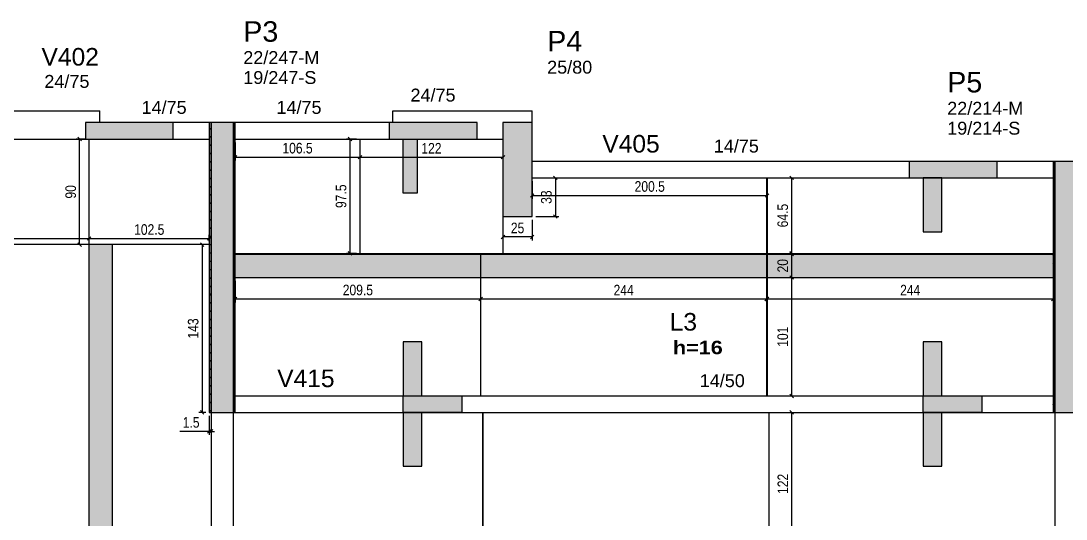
# Model space of a CAD drawing. Extents: x 3022 to 8661, y -614 to 3008.
# Drawn here: x 4312 to 5204, y 1849 to 2273 of the extents above; entities that cross this region are included whole.
import ezdxf

# ---------------------------------------------------------------- set-up
doc = ezdxf.new("R2010")
doc.units = 0
doc.header["$PDMODE"] = 34
for name, color, linetype in [('COTA', 241, 'Continuous'), ('MTH-DIM-PILAR', 3, 'Continuous'), ('MTH-DIM-VIGA', 3, 'Continuous'), ('MTH-FACE-VIGA', 7, 'Continuous'), ('MTH-LINHA-SEÇÃO', 16, 'Continuous'), ('MTH-PILAR-SEGUE', 5, 'Continuous'), ('MTH-SOMBRA21', 150, 'Continuous'), ('MTH-SOMBRA25', 253, 'Continuous'), ('MTH-TIT1-PILAR', 5, 'Continuous'), ('MTH-TIT1-VIGA', 5, 'Continuous'), ('MTH-TXT-NEGRITO', 5, 'Continuous'), ('Painéis', 200, 'Continuous')]:
    doc.layers.add(name, color=color, linetype=linetype)
doc.layers.add('Hachura', color=251, linetype='Continuous', lineweight=9)
doc.styles.add('COTA TECNICA-50', font='techl___.ttf', dxfattribs={"height": 9})
doc.styles.add('TQS_ARIAL', font='arial.ttf')
doc.styles.add('TQS_ARIAL_BLACK', font='ariblk.ttf')
doc.dimstyles.new('COTA PAINEL-50', dxfattribs={"dimtxt": 9, "dimasz": 3, "dimexe": 3, "dimexo": 3, "dimgap": 3, "dimtad": 1, "dimdec": 1, "dimzin": 12, "dimdsep": 46, "dimtxsty": 'COTA TECNICA-50', "dimblk1": 'OBLIQUE', "dimblk2": 'OBLIQUE', "dimsah": 1, "dimcen": 0.9, "dimclrd": 4, "dimclre": 4, "dimclrt": 240, "dimadec": 1, "dimazin": 3, "dimtfac": 1, "dimtdec": 1, "dimtmove": 0, "dimatfit": 3, "dimfxl": 1, "dimtolj": 1, "dimtzin": 12, "dimarcsym": 0})

# ---------------------------------------------------------------- blocks, each defined once
blk = doc.blocks.new('_Oblique')
at = {"color": 0, "linetype": 'ByBlock', "lineweight": -2}
blk.add_line((-0.5, -0.5), (0.5, 0.5), dxfattribs=at)
blk = doc.blocks.new('*D101')
at = {"layer": 'COTA', "color": 4, "lineweight": -2, "transparency": 16777216}
for p, q in [((4469.58, 2082.75), (4463.53, 2082.75)), ((4466.53, 2082.75), (4466.53, 1939.75)), ((4469.58, 1939.75), (4463.53, 1939.75))]:
    blk.add_line(p, q, dxfattribs=at)
at = {"layer": 'Defpoints', "color": 0, "transparency": 16777216}
for p in [(4472.58, 2082.75), (4466.53, 1939.75), (4472.58, 1939.75)]:
    blk.add_point(p, dxfattribs=at)
at = {"layer": 'COTA', "color": 4, "lineweight": -2, "transparency": 16777216, "xscale": 3, "yscale": 3, "zscale": 3}
for p, rotation in [((4466.53, 2082.75), 90), ((4466.53, 1939.75), 270)]:
    blk.add_blockref('_Oblique', p, dxfattribs=dict(at, rotation=rotation))
at = {"layer": 'COTA', "color": 240, "transparency": 16777216, "insert": (4458.83, 2011.25), "char_height": 9, "attachment_point": 5, "rotation": 90, "style": 'COTA TECNICA-50'}
blk.add_mtext('\\A1;143', dxfattribs=at)
blk = doc.blocks.new('*D102')
at = {"layer": 'COTA', "color": 4, "lineweight": -2, "transparency": 16777216}
for p, q in [((4472.58, 1936.75), (4472.58, 1920.52)), ((4474.08, 1936.75), (4474.08, 1920.52)), ((4472.58, 1923.52), (4447.52, 1923.52)), ((4474.08, 1923.52), (4472.58, 1923.52)), ((4474.08, 1923.52), (4477.08, 1923.52))]:
    blk.add_line(p, q, dxfattribs=at)
at = {"layer": 'Defpoints', "color": 0, "transparency": 16777216}
for p in [(4472.58, 1939.75), (4474.08, 1939.75), (4472.58, 1923.52)]:
    blk.add_point(p, dxfattribs=at)
at = {"layer": 'COTA', "color": 4, "lineweight": -2, "transparency": 16777216, "xscale": 3, "yscale": 3, "zscale": 3}
blk.add_blockref('_Oblique', (4472.58, 1923.52), dxfattribs=at)
at = {"layer": 'COTA', "color": 4, "lineweight": -2, "transparency": 16777216, "xscale": 3, "yscale": 3, "zscale": 3, "rotation": 180}
blk.add_blockref('_Oblique', (4474.08, 1923.52), dxfattribs=at)
at = {"layer": 'COTA', "color": 240, "transparency": 16777216, "insert": (4457.05, 1931.12), "char_height": 9, "attachment_point": 5, "style": 'COTA TECNICA-50'}
blk.add_mtext('\\A1;1.5', dxfattribs=at)
blk = doc.blocks.new('*D105')
at = {"layer": 'COTA', "color": 4, "lineweight": -2, "transparency": 16777216}
for p, q in [((4187.08, 2085.75), (4187.08, 2090.96)), ((4187.08, 2087.96), (4370.08, 2087.96)), ((4370.08, 2085.75), (4370.08, 2090.96))]:
    blk.add_line(p, q, dxfattribs=at)
at = {"layer": 'Defpoints', "color": 0, "transparency": 16777216}
for p in [(4370.08, 2087.96), (4187.08, 2082.75), (4370.08, 2082.75)]:
    blk.add_point(p, dxfattribs=at)
at = {"layer": 'COTA', "color": 4, "lineweight": -2, "transparency": 16777216, "xscale": 3, "yscale": 3, "zscale": 3, "rotation": 180}
blk.add_blockref('_Oblique', (4187.08, 2087.96), dxfattribs=at)
at = {"layer": 'COTA', "color": 4, "lineweight": -2, "transparency": 16777216, "xscale": 3, "yscale": 3, "zscale": 3}
blk.add_blockref('_Oblique', (4370.08, 2087.96), dxfattribs=at)
at = {"layer": 'COTA', "color": 240, "transparency": 16777216, "insert": (4278.58, 2095.68), "char_height": 9, "attachment_point": 5, "style": 'COTA TECNICA-50'}
blk.add_mtext('\\A1;183', dxfattribs=at)
blk = doc.blocks.new('*D106')
at = {"layer": 'COTA', "color": 4, "lineweight": -2, "transparency": 16777216}
for p, q in [((4370.08, 2085.75), (4370.08, 2090.96)), ((4370.08, 2087.96), (4472.58, 2087.96)), ((4472.58, 2085.75), (4472.58, 2090.96))]:
    blk.add_line(p, q, dxfattribs=at)
at = {"layer": 'Defpoints', "color": 0, "transparency": 16777216}
for p in [(4472.58, 2087.96), (4370.08, 2082.75), (4472.58, 2082.75)]:
    blk.add_point(p, dxfattribs=at)
at = {"layer": 'COTA', "color": 4, "lineweight": -2, "transparency": 16777216, "xscale": 3, "yscale": 3, "zscale": 3, "rotation": 180}
blk.add_blockref('_Oblique', (4370.08, 2087.96), dxfattribs=at)
at = {"layer": 'COTA', "color": 4, "lineweight": -2, "transparency": 16777216, "xscale": 3, "yscale": 3, "zscale": 3}
blk.add_blockref('_Oblique', (4472.58, 2087.96), dxfattribs=at)
at = {"layer": 'COTA', "color": 240, "transparency": 16777216, "insert": (4421.33, 2095.56), "char_height": 9, "attachment_point": 5, "style": 'COTA TECNICA-50'}
blk.add_mtext('\\A1;102.5', dxfattribs=at)
blk = doc.blocks.new('*D107')
at = {"layer": 'COTA', "color": 4, "lineweight": -2, "transparency": 16777216}
for p, q in [((4367.08, 2172.75), (4358.94, 2172.75)), ((4361.94, 2082.75), (4361.94, 2172.75)), ((4367.08, 2082.75), (4358.94, 2082.75))]:
    blk.add_line(p, q, dxfattribs=at)
at = {"layer": 'Defpoints', "color": 0, "transparency": 16777216}
for p in [(4361.94, 2172.75), (4370.08, 2172.75), (4370.08, 2082.75)]:
    blk.add_point(p, dxfattribs=at)
at = {"layer": 'COTA', "color": 4, "lineweight": -2, "transparency": 16777216, "xscale": 3, "yscale": 3, "zscale": 3}
for p, rotation in [((4361.94, 2172.75), 90), ((4361.94, 2082.75), 270)]:
    blk.add_blockref('_Oblique', p, dxfattribs=dict(at, rotation=rotation))
at = {"layer": 'COTA', "color": 240, "transparency": 16777216, "insert": (4354.33, 2127.75), "char_height": 9, "attachment_point": 5, "rotation": 90, "style": 'COTA TECNICA-50'}
blk.add_mtext('\\A1;90', dxfattribs=at)
blk = doc.blocks.new('*D108')
at = {"layer": 'COTA', "color": 4, "lineweight": -2, "transparency": 16777216}
for p, q in [((4748.08, 2136.75), (4748.08, 2121.69)), ((4948.58, 2136.75), (4948.58, 2121.69)), ((4748.08, 2124.69), (4948.58, 2124.69))]:
    blk.add_line(p, q, dxfattribs=at)
at = {"layer": 'Defpoints', "color": 0, "transparency": 16777216}
for p in [(4748.08, 2139.75), (4948.58, 2139.75), (4948.58, 2124.69)]:
    blk.add_point(p, dxfattribs=at)
at = {"layer": 'COTA', "color": 4, "lineweight": -2, "transparency": 16777216, "xscale": 3, "yscale": 3, "zscale": 3, "rotation": 180}
blk.add_blockref('_Oblique', (4748.08, 2124.69), dxfattribs=at)
at = {"layer": 'COTA', "color": 4, "lineweight": -2, "transparency": 16777216, "xscale": 3, "yscale": 3, "zscale": 3}
blk.add_blockref('_Oblique', (4948.58, 2124.69), dxfattribs=at)
at = {"layer": 'COTA', "color": 240, "transparency": 16777216, "insert": (4848.33, 2132.28), "char_height": 9, "attachment_point": 5, "style": 'COTA TECNICA-50'}
blk.add_mtext('\\A1;200.5', dxfattribs=at)
blk = doc.blocks.new('*D109')
at = {"layer": 'COTA', "color": 4, "lineweight": -2, "transparency": 16777216}
for p, q in [((4751.08, 2139.75), (4770.85, 2139.75)), ((4767.85, 2139.75), (4767.85, 2106.75)), ((4751.08, 2106.75), (4770.85, 2106.75))]:
    blk.add_line(p, q, dxfattribs=at)
at = {"layer": 'Defpoints', "color": 0, "transparency": 16777216}
for p in [(4748.08, 2139.75), (4748.08, 2106.75), (4767.85, 2106.75)]:
    blk.add_point(p, dxfattribs=at)
at = {"layer": 'COTA', "color": 4, "lineweight": -2, "transparency": 16777216, "xscale": 3, "yscale": 3, "zscale": 3}
for p, rotation in [((4767.85, 2139.75), 90), ((4767.85, 2106.75), 270)]:
    blk.add_blockref('_Oblique', p, dxfattribs=dict(at, rotation=rotation))
at = {"layer": 'COTA', "color": 240, "transparency": 16777216, "insert": (4760.16, 2123.25), "char_height": 9, "attachment_point": 5, "rotation": 90, "style": 'COTA TECNICA-50'}
blk.add_mtext('\\A1;33', dxfattribs=at)
blk = doc.blocks.new('*D110')
at = {"layer": 'COTA', "color": 4, "lineweight": -2, "transparency": 16777216}
for p, q in [((4494.58, 2051.75), (4494.58, 2033.4)), ((4704.08, 2051.75), (4704.08, 2033.4)), ((4494.58, 2036.4), (4704.08, 2036.4))]:
    blk.add_line(p, q, dxfattribs=at)
at = {"layer": 'Defpoints', "color": 0, "transparency": 16777216}
for p in [(4494.58, 2054.75), (4704.08, 2054.75), (4704.08, 2036.4)]:
    blk.add_point(p, dxfattribs=at)
at = {"layer": 'COTA', "color": 4, "lineweight": -2, "transparency": 16777216, "xscale": 3, "yscale": 3, "zscale": 3, "rotation": 180}
blk.add_blockref('_Oblique', (4494.58, 2036.4), dxfattribs=at)
at = {"layer": 'COTA', "color": 4, "lineweight": -2, "transparency": 16777216, "xscale": 3, "yscale": 3, "zscale": 3}
blk.add_blockref('_Oblique', (4704.08, 2036.4), dxfattribs=at)
at = {"layer": 'COTA', "color": 240, "transparency": 16777216, "insert": (4599.33, 2044.02), "char_height": 9, "attachment_point": 5, "style": 'COTA TECNICA-50'}
blk.add_mtext('\\A1;209.5', dxfattribs=at)
blk = doc.blocks.new('*D111')
at = {"layer": 'COTA', "color": 4, "lineweight": -2, "transparency": 16777216}
for p, q in [((4704.08, 2051.75), (4704.08, 2033.4)), ((4948.08, 2051.75), (4948.08, 2033.4)), ((4704.08, 2036.4), (4948.08, 2036.4))]:
    blk.add_line(p, q, dxfattribs=at)
at = {"layer": 'Defpoints', "color": 0, "transparency": 16777216}
for p in [(4704.08, 2054.75), (4948.08, 2054.75), (4948.08, 2036.4)]:
    blk.add_point(p, dxfattribs=at)
at = {"layer": 'COTA', "color": 4, "lineweight": -2, "transparency": 16777216, "xscale": 3, "yscale": 3, "zscale": 3, "rotation": 180}
blk.add_blockref('_Oblique', (4704.08, 2036.4), dxfattribs=at)
at = {"layer": 'COTA', "color": 4, "lineweight": -2, "transparency": 16777216, "xscale": 3, "yscale": 3, "zscale": 3}
blk.add_blockref('_Oblique', (4948.08, 2036.4), dxfattribs=at)
at = {"layer": 'COTA', "color": 240, "transparency": 16777216, "insert": (4826.08, 2043.96), "char_height": 9, "attachment_point": 5, "style": 'COTA TECNICA-50'}
blk.add_mtext('\\A1;244', dxfattribs=at)
blk = doc.blocks.new('*D112')
at = {"layer": 'COTA', "color": 4, "lineweight": -2, "transparency": 16777216}
for p, q in [((4948.58, 2051.75), (4948.58, 2033.4)), ((5192.58, 2051.75), (5192.58, 2033.4)), ((4948.58, 2036.4), (5192.58, 2036.4))]:
    blk.add_line(p, q, dxfattribs=at)
at = {"layer": 'Defpoints', "color": 0, "transparency": 16777216}
for p in [(4948.58, 2054.75), (5192.58, 2054.75), (5192.58, 2036.4)]:
    blk.add_point(p, dxfattribs=at)
at = {"layer": 'COTA', "color": 4, "lineweight": -2, "transparency": 16777216, "xscale": 3, "yscale": 3, "zscale": 3, "rotation": 180}
blk.add_blockref('_Oblique', (4948.58, 2036.4), dxfattribs=at)
at = {"layer": 'COTA', "color": 4, "lineweight": -2, "transparency": 16777216, "xscale": 3, "yscale": 3, "zscale": 3}
blk.add_blockref('_Oblique', (5192.58, 2036.4), dxfattribs=at)
at = {"layer": 'COTA', "color": 240, "transparency": 16777216, "insert": (5070.58, 2043.96), "char_height": 9, "attachment_point": 5, "style": 'COTA TECNICA-50'}
blk.add_mtext('\\A1;244', dxfattribs=at)
blk = doc.blocks.new('*D113')
at = {"layer": 'COTA', "color": 4, "lineweight": -2, "transparency": 16777216}
for p, q in [((4951.58, 2054.75), (4972.45, 2054.75)), ((4969.45, 1953.75), (4969.45, 2054.75)), ((4951.58, 1953.75), (4972.45, 1953.75))]:
    blk.add_line(p, q, dxfattribs=at)
at = {"layer": 'Defpoints', "color": 0, "transparency": 16777216}
for p in [(4948.58, 2054.75), (4969.45, 2054.75), (4948.58, 1953.75)]:
    blk.add_point(p, dxfattribs=at)
at = {"layer": 'COTA', "color": 4, "lineweight": -2, "transparency": 16777216, "xscale": 3, "yscale": 3, "zscale": 3}
for p, rotation in [((4969.45, 2054.75), 90), ((4969.45, 1953.75), 270)]:
    blk.add_blockref('_Oblique', p, dxfattribs=dict(at, rotation=rotation))
at = {"layer": 'COTA', "color": 240, "transparency": 16777216, "insert": (4961.86, 2004.25), "char_height": 9, "attachment_point": 5, "rotation": 90, "style": 'COTA TECNICA-50'}
blk.add_mtext('\\A1;101', dxfattribs=at)
blk = doc.blocks.new('*D114')
at = {"layer": 'COTA', "color": 4, "lineweight": -2, "transparency": 16777216}
for p, q in [((4951.58, 2074.75), (4972.45, 2074.75)), ((4969.45, 2054.75), (4969.45, 2074.75)), ((4951.58, 2054.75), (4972.45, 2054.75))]:
    blk.add_line(p, q, dxfattribs=at)
at = {"layer": 'Defpoints', "color": 0, "transparency": 16777216}
for p in [(4948.58, 2074.75), (4969.45, 2074.75), (4948.58, 2054.75)]:
    blk.add_point(p, dxfattribs=at)
at = {"layer": 'COTA', "color": 4, "lineweight": -2, "transparency": 16777216, "xscale": 3, "yscale": 3, "zscale": 3}
for p, rotation in [((4969.45, 2074.75), 90), ((4969.45, 2054.75), 270)]:
    blk.add_blockref('_Oblique', p, dxfattribs=dict(at, rotation=rotation))
at = {"layer": 'COTA', "color": 240, "transparency": 16777216, "insert": (4961.86, 2064.75), "char_height": 9, "attachment_point": 5, "rotation": 90, "style": 'COTA TECNICA-50'}
blk.add_mtext('\\A1;20', dxfattribs=at)
blk = doc.blocks.new('*D115')
at = {"layer": 'COTA', "color": 4, "lineweight": -2, "transparency": 16777216}
for p, q in [((4951.58, 2139.75), (4972.45, 2139.75)), ((4969.45, 2075.25), (4969.45, 2139.75)), ((4951.58, 2075.25), (4972.45, 2075.25))]:
    blk.add_line(p, q, dxfattribs=at)
at = {"layer": 'Defpoints', "color": 0, "transparency": 16777216}
for p in [(4948.58, 2139.75), (4969.45, 2139.75), (4948.58, 2075.25)]:
    blk.add_point(p, dxfattribs=at)
at = {"layer": 'COTA', "color": 4, "lineweight": -2, "transparency": 16777216, "xscale": 3, "yscale": 3, "zscale": 3}
for p, rotation in [((4969.45, 2139.75), 90), ((4969.45, 2075.25), 270)]:
    blk.add_blockref('_Oblique', p, dxfattribs=dict(at, rotation=rotation))
at = {"layer": 'COTA', "color": 240, "transparency": 16777216, "insert": (4961.85, 2107.5), "char_height": 9, "attachment_point": 5, "rotation": 90, "style": 'COTA TECNICA-50'}
blk.add_mtext('\\A1;64.5', dxfattribs=at)
blk = doc.blocks.new('*D116')
at = {"layer": 'COTA', "color": 4, "lineweight": -2, "transparency": 16777216}
for p, q in [((4723.08, 2103.75), (4723.08, 2086.3)), ((4748.08, 2103.75), (4748.08, 2086.3)), ((4748.08, 2089.3), (4723.08, 2089.3))]:
    blk.add_line(p, q, dxfattribs=at)
at = {"layer": 'Defpoints', "color": 0, "transparency": 16777216}
for p in [(4723.08, 2106.75), (4748.08, 2106.75), (4723.08, 2089.3)]:
    blk.add_point(p, dxfattribs=at)
at = {"layer": 'COTA', "color": 4, "lineweight": -2, "transparency": 16777216, "xscale": 3, "yscale": 3, "zscale": 3, "rotation": 180}
blk.add_blockref('_Oblique', (4723.08, 2089.3), dxfattribs=at)
at = {"layer": 'COTA', "color": 4, "lineweight": -2, "transparency": 16777216, "xscale": 3, "yscale": 3, "zscale": 3}
blk.add_blockref('_Oblique', (4748.08, 2089.3), dxfattribs=at)
at = {"layer": 'COTA', "color": 240, "transparency": 16777216, "insert": (4735.58, 2096.9), "char_height": 9, "attachment_point": 5, "style": 'COTA TECNICA-50'}
blk.add_mtext('\\A1;25', dxfattribs=at)
blk = doc.blocks.new('*D117')
at = {"layer": 'COTA', "color": 4, "lineweight": -2, "transparency": 16777216}
for p, q in [((4494.58, 2169.75), (4494.58, 2154.35)), ((4601.08, 2169.75), (4601.08, 2154.35)), ((4494.58, 2157.35), (4601.08, 2157.35))]:
    blk.add_line(p, q, dxfattribs=at)
at = {"layer": 'Defpoints', "color": 0, "transparency": 16777216}
for p in [(4494.58, 2172.75), (4601.08, 2172.75), (4601.08, 2157.35)]:
    blk.add_point(p, dxfattribs=at)
at = {"layer": 'COTA', "color": 4, "lineweight": -2, "transparency": 16777216, "xscale": 3, "yscale": 3, "zscale": 3, "rotation": 180}
blk.add_blockref('_Oblique', (4494.58, 2157.35), dxfattribs=at)
at = {"layer": 'COTA', "color": 4, "lineweight": -2, "transparency": 16777216, "xscale": 3, "yscale": 3, "zscale": 3}
blk.add_blockref('_Oblique', (4601.08, 2157.35), dxfattribs=at)
at = {"layer": 'COTA', "color": 240, "transparency": 16777216, "insert": (4547.83, 2164.95), "char_height": 9, "attachment_point": 5, "style": 'COTA TECNICA-50'}
blk.add_mtext('\\A1;106.5', dxfattribs=at)
blk = doc.blocks.new('*D118')
at = {"layer": 'COTA', "color": 4, "lineweight": -2, "transparency": 16777216}
for p, q in [((4601.08, 2169.75), (4601.08, 2154.35)), ((4723.08, 2169.75), (4723.08, 2154.35)), ((4601.08, 2157.35), (4723.08, 2157.35))]:
    blk.add_line(p, q, dxfattribs=at)
at = {"layer": 'Defpoints', "color": 0, "transparency": 16777216}
for p in [(4601.08, 2172.75), (4723.08, 2172.75), (4723.08, 2157.35)]:
    blk.add_point(p, dxfattribs=at)
at = {"layer": 'COTA', "color": 4, "lineweight": -2, "transparency": 16777216, "xscale": 3, "yscale": 3, "zscale": 3, "rotation": 180}
blk.add_blockref('_Oblique', (4601.08, 2157.35), dxfattribs=at)
at = {"layer": 'COTA', "color": 4, "lineweight": -2, "transparency": 16777216, "xscale": 3, "yscale": 3, "zscale": 3}
blk.add_blockref('_Oblique', (4723.08, 2157.35), dxfattribs=at)
at = {"layer": 'COTA', "color": 240, "transparency": 16777216, "insert": (4662.08, 2164.91), "char_height": 9, "attachment_point": 5, "style": 'COTA TECNICA-50'}
blk.add_mtext('\\A1;122', dxfattribs=at)
blk = doc.blocks.new('*D119')
at = {"layer": 'COTA', "color": 4, "lineweight": -2, "transparency": 16777216}
for p, q in [((4598.08, 2172.75), (4589.64, 2172.75)), ((4592.64, 2075.25), (4592.64, 2172.75)), ((4598.08, 2075.25), (4589.64, 2075.25))]:
    blk.add_line(p, q, dxfattribs=at)
at = {"layer": 'Defpoints', "color": 0, "transparency": 16777216}
for p in [(4592.64, 2172.75), (4601.08, 2172.75), (4601.08, 2075.25)]:
    blk.add_point(p, dxfattribs=at)
at = {"layer": 'COTA', "color": 4, "lineweight": -2, "transparency": 16777216, "xscale": 3, "yscale": 3, "zscale": 3}
for p, rotation in [((4592.64, 2172.75), 90), ((4592.64, 2075.25), 270)]:
    blk.add_blockref('_Oblique', p, dxfattribs=dict(at, rotation=rotation))
at = {"layer": 'COTA', "color": 240, "transparency": 16777216, "insert": (4585.01, 2124), "char_height": 9, "attachment_point": 5, "rotation": 90, "style": 'COTA TECNICA-50'}
blk.add_mtext('\\A1;97.5', dxfattribs=at)
blk = doc.blocks.new('*D130')
at = {"layer": 'COTA', "color": 4, "lineweight": -2, "transparency": 16777216}
for p, q in [((4953.08, 1939.75), (4972.45, 1939.75)), ((4969.45, 1817.75), (4969.45, 1939.75)), ((4953.08, 1817.75), (4972.45, 1817.75))]:
    blk.add_line(p, q, dxfattribs=at)
at = {"layer": 'Defpoints', "color": 0, "transparency": 16777216}
for p in [(4950.08, 1939.75), (4969.45, 1939.75), (4950.08, 1817.75)]:
    blk.add_point(p, dxfattribs=at)
at = {"layer": 'COTA', "color": 4, "lineweight": -2, "transparency": 16777216, "xscale": 3, "yscale": 3, "zscale": 3}
for p, rotation in [((4969.45, 1939.75), 90), ((4969.45, 1817.75), 270)]:
    blk.add_blockref('_Oblique', p, dxfattribs=dict(at, rotation=rotation))
at = {"layer": 'COTA', "color": 240, "transparency": 16777216, "insert": (4961.89, 1878.75), "char_height": 9, "attachment_point": 5, "rotation": 90, "style": 'COTA TECNICA-50'}
blk.add_mtext('\\A1;122', dxfattribs=at)

msp = doc.modelspace()

# ---------------------------------------------------------------- hatches: boundary and pattern name
at = {"layer": 'Hachura'}
h = msp.add_hatch(color=256, dxfattribs=at)
h.dxf.hatch_style = 1
h.paths.add_polyline_path([(4187.08, 1594.75), (4167.08, 1594.75), (4167.08, 1350.75), (4187.08, 1350.75)])
h.paths.add_polyline_path([(4187.08, 1838.75), (4167.08, 1838.75), (4167.08, 1594.75), (4187.08, 1594.75)])
h.paths.add_polyline_path([(4187.08, 2082.75), (4167.08, 2082.75), (4167.08, 1838.75), (4187.08, 1838.75)])
h.paths.add_polyline_path([(4390.08, 2082.75), (4370.08, 2082.75), (4370.08, 1838.75), (4390.08, 1838.75)])
h.paths.add_polyline_path([(4390.08, 1838.75), (4370.08, 1838.75), (4370.08, 1594.75), (4390.08, 1594.75)])
h.paths.add_polyline_path([(4390.08, 1594.75), (4370.08, 1594.75), (4370.08, 1350.75), (4390.08, 1350.75)])
h = msp.add_hatch(color=256, dxfattribs=at)
h.dxf.hatch_style = 1
h.paths.add_polyline_path([(4704.08, 2074.75), (4494.58, 2074.75), (4494.58, 2054.75), (4704.08, 2054.75)])
h.paths.add_polyline_path([(4948.08, 2074.75), (4704.08, 2074.75), (4704.08, 2054.75), (4948.08, 2054.75)])
h.paths.add_polyline_path([(5192.58, 2074.75), (4948.58, 2074.75), (4948.58, 2054.75), (5192.58, 2054.75)])

# ---------------------------------------------------------------- linework, layer by layer
at = {"layer": 'MTH-FACE-VIGA', "linetype": 'Continuous'}
for p, q in [((4259.58, 2196.75), (4379.08, 2196.75)), ((4379.08, 2186.75), (4379.08, 2196.75)), ((4629.08, 2186.75), (4629.08, 2196.75)), ((4629.08, 2196.75), (4748.08, 2196.75)), ((4748.08, 2186.75), (4748.08, 2196.75)), ((4474.08, 2186.75), (4379.08, 2186.75)), ((4629.08, 2186.75), (4493.08, 2186.75)), ((4472.58, 2180.88), (4474.05, 2182.35)), ((4474.05, 2182.35), (4474.08, 2182.38)), ((4493.08, 2180.17), (4494.54, 2181.63)), ((4494.54, 2181.63), (4494.58, 2181.67)), ((4278.58, 2172.75), (4314.58, 2172.75)), ((4314.58, 2172.75), (4472.58, 2172.75)), ((4472.58, 2173.81), (4474.01, 2175.24)), ((4472.58, 2166.74), (4473.96, 2168.12)), ((4473.96, 2168.12), (4474.08, 2168.24)), ((4474.01, 2175.24), (4474.08, 2175.31)), ((4493.08, 2173.09), (4494.5, 2174.52)), ((4493.08, 2166.02), (4494.46, 2167.41)), ((4494.46, 2167.41), (4494.58, 2167.52)), ((4494.5, 2174.52), (4494.58, 2174.59)), ((4494.58, 2172.75), (4723.08, 2172.75)), ((4472.58, 2159.67), (4473.92, 2161.01)), ((4473.92, 2161.01), (4474.08, 2161.17)), ((4493.08, 2158.95), (4494.42, 2160.29)), ((4494.42, 2160.29), (4494.58, 2160.45)), ((4472.58, 2152.59), (4473.88, 2153.89)), ((4473.88, 2153.89), (4474.08, 2154.09)), ((4493.08, 2151.88), (4494.37, 2153.18)), ((4494.37, 2153.18), (4494.58, 2153.38)), ((5194.08, 2153.75), (4748.08, 2153.75)), ((5192.58, 2151.35), (5194.07, 2152.84)), ((4472.58, 2145.52), (4473.83, 2146.78)), ((4473.83, 2146.78), (4474.08, 2147.02)), ((4493.08, 2144.81), (4494.33, 2146.06)), ((4494.33, 2146.06), (4494.58, 2146.31)), ((5192.58, 2144.27), (5194.02, 2145.72)), ((5194.02, 2145.72), (5194.08, 2145.77)), ((4472.58, 2138.45), (4473.79, 2139.67)), ((4472.58, 2131.38), (4473.75, 2132.55)), ((4473.75, 2132.55), (4474.08, 2132.88)), ((4473.79, 2139.67), (4474.08, 2139.95)), ((4493.08, 2137.74), (4494.29, 2138.95)), ((4493.08, 2130.67), (4494.24, 2131.83)), ((4494.24, 2131.83), (4494.58, 2132.17)), ((4494.29, 2138.95), (4494.58, 2139.24)), ((4748.08, 2139.75), (5192.58, 2139.75)), ((5192.58, 2137.2), (5193.97, 2138.6)), ((5192.58, 2130.13), (5193.92, 2131.48)), ((5193.92, 2131.48), (5194.08, 2131.63)), ((5193.97, 2138.6), (5194.08, 2138.7)), ((4472.58, 2124.31), (4473.7, 2125.44)), ((4473.7, 2125.44), (4474.08, 2125.81)), ((4493.08, 2123.6), (4494.2, 2124.72)), ((4494.2, 2124.72), (4494.58, 2125.1)), ((5192.58, 2123.06), (5193.87, 2124.36)), ((5193.87, 2124.36), (5194.08, 2124.56)), ((4472.58, 2117.24), (4473.66, 2118.32)), ((4473.66, 2118.32), (4474.08, 2118.74)), ((4493.08, 2116.53), (4494.16, 2117.61)), ((4494.16, 2117.61), (4494.58, 2118.03)), ((5192.58, 2115.99), (5193.82, 2117.23)), ((5193.82, 2117.23), (5194.08, 2117.49)), ((4472.58, 2110.17), (4473.62, 2111.21)), ((4473.57, 2104.09), (4474.08, 2104.6)), ((4473.62, 2111.21), (4474.08, 2111.67)), ((4493.08, 2109.45), (4494.11, 2110.49)), ((4494.11, 2110.49), (4494.58, 2110.95)), ((5192.58, 2108.92), (5193.77, 2110.11)), ((5193.77, 2110.11), (5194.08, 2110.42)), ((4472.58, 2103.1), (4473.57, 2104.09)), ((4472.58, 2096.03), (4473.53, 2096.98)), ((4473.53, 2096.98), (4474.08, 2097.53)), ((4493.08, 2102.38), (4494.07, 2103.38)), ((4493.08, 2095.31), (4494.03, 2096.26)), ((4494.03, 2096.26), (4494.58, 2096.81)), ((4494.07, 2103.38), (4494.58, 2103.88)), ((5192.58, 2101.85), (5193.72, 2102.99)), ((5192.58, 2094.78), (5193.67, 2095.87)), ((5193.67, 2095.87), (5194.08, 2096.28)), ((5193.72, 2102.99), (5194.08, 2103.35)), ((4472.58, 2088.95), (4473.49, 2089.87)), ((4473.49, 2089.87), (4474.08, 2090.45)), ((4493.08, 2088.24), (4493.98, 2089.15)), ((4493.98, 2089.15), (4494.58, 2089.74)), ((5192.58, 2087.71), (5193.62, 2088.75)), ((5193.62, 2088.75), (5194.08, 2089.21)), ((4472.58, 2081.88), (4473.44, 2082.75)), ((4473.44, 2082.75), (4474.08, 2083.38)), ((4493.08, 2081.17), (4493.94, 2082.03)), ((4493.94, 2082.03), (4494.58, 2082.67)), ((5192.58, 2080.63), (5193.57, 2081.63)), ((5193.57, 2081.63), (5194.08, 2082.13)), ((4472.58, 2074.81), (4473.4, 2075.64)), ((4473.36, 2068.52), (4474.08, 2069.24)), ((4473.4, 2075.64), (4474.08, 2076.31)), ((4493.08, 2074.1), (4493.9, 2074.92)), ((4493.9, 2074.92), (4494.58, 2075.6)), ((5192.58, 2073.56), (5193.52, 2074.51)), ((5193.52, 2074.51), (5194.08, 2075.06)), ((4472.58, 2067.74), (4473.36, 2068.52)), ((4472.58, 2060.67), (4473.31, 2061.41)), ((4473.31, 2061.41), (4474.08, 2062.17)), ((4493.08, 2067.03), (4493.85, 2067.81)), ((4493.08, 2059.96), (4493.81, 2060.69)), ((4493.81, 2060.69), (4494.58, 2061.46)), ((4493.85, 2067.81), (4494.58, 2068.53)), ((5192.58, 2066.49), (5193.47, 2067.39)), ((5192.58, 2059.42), (5193.42, 2060.27)), ((5193.42, 2060.27), (5194.08, 2060.92)), ((5193.47, 2067.39), (5194.08, 2067.99)), ((4472.58, 2053.6), (4473.27, 2054.29)), ((4473.27, 2054.29), (4474.08, 2055.1)), ((4493.08, 2052.89), (4493.77, 2053.58)), ((4493.77, 2053.58), (4494.58, 2054.39)), ((5192.58, 2052.35), (5193.37, 2053.15)), ((5193.37, 2053.15), (5194.08, 2053.85)), ((4472.58, 2046.53), (4473.23, 2047.18)), ((4473.23, 2047.18), (4474.08, 2048.03)), ((4493.08, 2045.82), (4493.72, 2046.46)), ((4493.72, 2046.46), (4494.58, 2047.32)), ((5192.58, 2045.28), (5193.32, 2046.02)), ((5193.32, 2046.02), (5194.08, 2046.78)), ((4472.58, 2039.46), (4473.19, 2040.07)), ((4473.14, 2032.95), (4474.08, 2033.89)), ((4473.19, 2040.07), (4474.08, 2040.96)), ((4493.08, 2038.74), (4493.68, 2039.35)), ((4493.68, 2039.35), (4494.58, 2040.24)), ((5192.58, 2038.21), (5193.27, 2038.9)), ((5193.27, 2038.9), (5194.08, 2039.71)), ((4472.58, 2032.39), (4473.14, 2032.95)), ((4472.58, 2025.32), (4473.1, 2025.84)), ((4473.1, 2025.84), (4474.08, 2026.82)), ((4493.08, 2031.67), (4493.64, 2032.23)), ((4493.08, 2024.6), (4493.59, 2025.12)), ((4493.59, 2025.12), (4494.58, 2026.1)), ((4493.64, 2032.23), (4494.58, 2033.17)), ((5192.58, 2031.14), (5193.22, 2031.78)), ((5192.58, 2024.07), (5193.17, 2024.66)), ((5193.17, 2024.66), (5194.08, 2025.57)), ((5193.22, 2031.78), (5194.08, 2032.64)), ((4472.58, 2018.24), (4473.06, 2018.72)), ((4473.06, 2018.72), (4474.08, 2019.74)), ((4493.08, 2017.53), (4493.55, 2018.01)), ((4493.55, 2018.01), (4494.58, 2019.03)), ((5192.58, 2017), (5193.12, 2017.54)), ((5193.12, 2017.54), (5194.08, 2018.5)), ((4472.58, 2011.17), (4473.01, 2011.61)), ((4473.01, 2011.61), (4474.08, 2012.67)), ((4493.08, 2010.46), (4493.51, 2010.89)), ((4493.51, 2010.89), (4494.58, 2011.96)), ((5192.58, 2009.92), (5193.07, 2010.42)), ((5193.07, 2010.42), (5194.08, 2011.42)), ((4472.58, 2004.1), (4472.97, 2004.5)), ((4472.93, 1997.38), (4474.08, 1998.53)), ((4472.97, 2004.5), (4474.08, 2005.6)), ((4493.08, 2003.39), (4493.46, 2003.78)), ((4493.42, 1996.66), (4494.58, 1997.82)), ((4493.46, 2003.78), (4494.58, 2004.89)), ((5192.58, 2002.85), (5193.02, 2003.3)), ((5193.02, 2003.3), (5194.08, 2004.35)), ((4472.58, 1997.03), (4472.93, 1997.38)), ((4472.58, 1989.96), (4472.88, 1990.27)), ((4472.88, 1990.27), (4474.08, 1991.46)), ((4493.08, 1996.32), (4493.42, 1996.66)), ((4493.08, 1989.25), (4493.38, 1989.55)), ((4493.38, 1989.55), (4494.58, 1990.75)), ((5192.58, 1995.78), (5192.97, 1996.18)), ((5192.58, 1988.71), (5192.92, 1989.06)), ((5192.92, 1989.06), (5194.08, 1990.21)), ((5192.97, 1996.18), (5194.08, 1997.28)), ((4472.58, 1982.89), (4472.84, 1983.15)), ((4472.84, 1983.15), (4474.08, 1984.39)), ((4493.08, 1982.18), (4493.34, 1982.43)), ((4493.34, 1982.43), (4494.58, 1983.68)), ((5192.58, 1981.64), (5192.87, 1981.94)), ((5192.87, 1981.94), (5194.08, 1983.14)), ((4472.58, 1975.82), (4472.8, 1976.04)), ((4472.8, 1976.04), (4474.08, 1977.32)), ((4493.08, 1975.1), (4493.29, 1975.32)), ((4493.29, 1975.32), (4494.58, 1976.6)), ((5192.58, 1974.57), (5192.82, 1974.81)), ((5192.82, 1974.81), (5194.08, 1976.07)), ((4472.58, 1968.75), (4472.75, 1968.92)), ((4472.71, 1961.81), (4474.08, 1963.18)), ((4472.75, 1968.92), (4474.08, 1970.25)), ((4493.08, 1968.03), (4493.25, 1968.21)), ((4493.21, 1961.09), (4494.58, 1962.46)), ((4493.25, 1968.21), (4494.58, 1969.53)), ((5192.58, 1967.5), (5192.77, 1967.69)), ((5192.72, 1960.57), (5194.08, 1961.93)), ((5192.77, 1967.69), (5194.08, 1969)), ((4472.58, 1961.68), (4472.71, 1961.81)), ((4472.58, 1954.6), (4472.67, 1954.7)), ((4472.67, 1954.7), (4474.08, 1956.1)), ((4493.08, 1960.96), (4493.21, 1961.09)), ((4493.08, 1953.89), (4493.16, 1953.98)), ((4493.16, 1953.98), (4494.58, 1955.39)), ((4494.58, 1953.75), (5192.58, 1953.75)), ((5192.58, 1960.43), (5192.72, 1960.57)), ((5192.58, 1953.36), (5192.67, 1953.45)), ((5192.67, 1953.45), (5194.08, 1954.86)), ((4472.58, 1947.53), (4472.62, 1947.58)), ((4472.62, 1947.58), (4474.08, 1949.03)), ((4493.08, 1946.82), (4493.12, 1946.86)), ((4493.12, 1946.86), (4494.58, 1948.32)), ((5192.58, 1946.28), (5192.62, 1946.33)), ((5192.62, 1946.33), (5194.08, 1947.78)), ((4472.58, 1940.47), (4474.08, 1941.96)), ((4474.08, 1939.75), (4474.08, 1496.75)), ((4493.08, 1939.75), (4494.58, 1941.25)), ((4493.08, 1496.75), (4493.08, 1939.75)), ((4493.08, 1939.75), (5194.08, 1939.75)), ((5193.11, 1939.75), (5194.08, 1940.71)), ((5194.08, 1939.75), (5194.08, 1496.75))]:
    msp.add_line(p, q, dxfattribs=at)
for points in [[(4474.08, 2186.75), (4472.58, 2186.75), (4472.58, 1939.75), (4474.08, 1939.75), (4474.08, 2186.75)], [(4494.58, 2186.75), (4493.08, 2186.75), (4493.08, 1939.75), (4494.58, 1939.75), (4494.58, 2186.75)], [(5194.08, 2153.75), (5192.58, 2153.75), (5192.58, 1939.75), (5194.08, 1939.75), (5194.08, 2153.75)]]:
    msp.add_lwpolyline(points, dxfattribs=at)
at = {"layer": 'MTH-LINHA-SEÇÃO', "linetype": 'Continuous'}
for points in [[(4441.82, 2186.75), (4366.82, 2186.75), (4366.82, 2172.75), (4441.82, 2172.75), (4441.82, 2186.75)], [(4700.98, 2186.75), (4625.98, 2186.75), (4625.98, 2172.75), (4700.98, 2172.75), (4700.98, 2186.75)], [(4637.98, 2126.75), (4637.98, 2172.75), (4649.98, 2172.75), (4649.98, 2126.75), (4637.98, 2126.75)], [(5144.68, 2153.75), (5069.68, 2153.75), (5069.68, 2139.75), (5144.68, 2139.75), (5144.68, 2153.75)], [(5081.68, 2139.75), (5081.68, 2093.75), (5097.68, 2093.75), (5097.68, 2139.75), (5081.68, 2139.75)], [(4637.98, 1999.75), (4637.98, 1953.75), (4653.98, 1953.75), (4653.98, 1999.75), (4637.98, 1999.75)], [(5081.68, 1999.75), (5081.68, 1953.75), (5097.68, 1953.75), (5097.68, 1999.75), (5081.68, 1999.75)], [(4687.98, 1939.75), (4637.98, 1939.75), (4637.98, 1953.75), (4687.98, 1953.75), (4687.98, 1939.75)], [(5131.68, 1939.75), (5081.68, 1939.75), (5081.68, 1953.75), (5131.68, 1953.75), (5131.68, 1939.75)], [(4637.98, 1939.75), (4637.98, 1893.75), (4653.98, 1893.75), (4653.98, 1939.75), (4637.98, 1939.75)], [(5081.68, 1939.75), (5081.68, 1893.75), (5097.68, 1893.75), (5097.68, 1939.75), (5081.68, 1939.75)]]:
    msp.add_lwpolyline(points, dxfattribs=at)
at = {"layer": 'MTH-PILAR-SEGUE', "linetype": 'Continuous'}
for points in [[(4474.08, 1939.75), (4493.08, 1939.75), (4493.08, 2186.75), (4474.08, 2186.75), (4474.08, 1939.75)], [(4723.08, 2106.75), (4748.08, 2106.75), (4748.08, 2186.75), (4723.08, 2186.75), (4723.08, 2106.75)], [(5194.08, 1939.75), (5213.08, 1939.75), (5213.08, 2153.75), (5194.08, 2153.75), (5194.08, 1939.75)]]:
    msp.add_lwpolyline(points, dxfattribs=at)
at = {"layer": 'MTH-SOMBRA21', "linetype": 'Continuous'}
for points in [[(4441.82, 2186.75), (4366.82, 2186.75), (4366.82, 2172.75)], [(4441.82, 2186.75), (4366.82, 2172.75), (4441.82, 2172.75)], [(4441.82, 2186.75), (4441.82, 2172.75), (4441.82, 2186.75)], [(4700.98, 2186.75), (4625.98, 2186.75), (4625.98, 2172.75)], [(4700.98, 2186.75), (4625.98, 2172.75), (4700.98, 2172.75)], [(4700.98, 2186.75), (4700.98, 2172.75), (4700.98, 2186.75)], [(4637.98, 2126.75), (4637.98, 2172.75), (4649.98, 2172.75)], [(4637.98, 2126.75), (4649.98, 2172.75), (4649.98, 2126.75)], [(5144.68, 2153.75), (5069.68, 2153.75), (5069.68, 2139.75)], [(5144.68, 2153.75), (5069.68, 2139.75), (5144.68, 2139.75)], [(5144.68, 2153.75), (5144.68, 2139.75), (5144.68, 2153.75)], [(5081.68, 2139.75), (5081.68, 2093.75), (5097.68, 2093.75)], [(5081.68, 2139.75), (5097.68, 2093.75), (5097.68, 2139.75)], [(5081.68, 2139.75), (5097.68, 2139.75), (5081.68, 2139.75)], [(4637.98, 2126.75), (4649.98, 2126.75), (4637.98, 2126.75)], [(4637.98, 1999.75), (4637.98, 1953.75), (4653.98, 1953.75)], [(4637.98, 1999.75), (4653.98, 1953.75), (4653.98, 1999.75)], [(4637.98, 1999.75), (4653.98, 1999.75), (4637.98, 1999.75)], [(5081.68, 1999.75), (5081.68, 1953.75), (5097.68, 1953.75)], [(5081.68, 1999.75), (5097.68, 1953.75), (5097.68, 1999.75)], [(5081.68, 1999.75), (5097.68, 1999.75), (5081.68, 1999.75)], [(4687.98, 1939.75), (4637.98, 1939.75), (4637.98, 1953.75)], [(4687.98, 1939.75), (4637.98, 1953.75), (4687.98, 1953.75)], [(4687.98, 1939.75), (4687.98, 1953.75), (4687.98, 1939.75)], [(5131.68, 1939.75), (5081.68, 1939.75), (5081.68, 1953.75)], [(5131.68, 1939.75), (5081.68, 1953.75), (5131.68, 1953.75)], [(5131.68, 1939.75), (5131.68, 1953.75), (5131.68, 1939.75)], [(4637.98, 1939.75), (4637.98, 1893.75), (4653.98, 1893.75)], [(4637.98, 1939.75), (4653.98, 1893.75), (4653.98, 1939.75)], [(4637.98, 1939.75), (4653.98, 1939.75), (4637.98, 1939.75)], [(5081.68, 1939.75), (5081.68, 1893.75), (5097.68, 1893.75)], [(5081.68, 1939.75), (5097.68, 1893.75), (5097.68, 1939.75)], [(5081.68, 1939.75), (5097.68, 1939.75), (5081.68, 1939.75)]]:
    msp.add_solid(points, dxfattribs=at)
at = {"layer": 'MTH-SOMBRA25', "linetype": 'Continuous'}
for points in [[(4474.08, 1939.75), (4493.08, 1939.75), (4493.08, 2186.75)], [(4474.08, 1939.75), (4493.08, 2186.75), (4474.08, 2186.75)], [(4474.08, 1939.75), (4474.08, 2186.75), (4474.08, 1939.75)], [(4723.08, 2106.75), (4748.08, 2106.75), (4748.08, 2186.75)], [(4723.08, 2106.75), (4748.08, 2186.75), (4723.08, 2186.75)], [(4723.08, 2106.75), (4723.08, 2186.75), (4723.08, 2106.75)], [(5194.08, 1939.75), (5213.08, 1939.75), (5213.08, 2153.75)], [(5194.08, 1939.75), (5213.08, 2153.75), (5194.08, 2153.75)], [(5194.08, 1939.75), (5194.08, 2153.75), (5194.08, 1939.75)]]:
    msp.add_solid(points, dxfattribs=at)
at = {"layer": 'Painéis'}
for p, q in [((4370.08, 1350.75), (4370.08, 2172.75)), ((4601.08, 2172.75), (4601.08, 2075.25)), ((4948.08, 2139.75), (4948.08, 1953.75)), ((4948.58, 2139.75), (4948.58, 1953.75)), ((4723.08, 2106.75), (4723.08, 2075.25)), ((4472.58, 2082.75), (3986.08, 2082.75)), ((4390.08, 1350.75), (4390.08, 2082.75)), ((4494.58, 2075.25), (5192.58, 2075.25)), ((4494.58, 2074.75), (5192.58, 2074.75)), ((4704.08, 2075.25), (4704.08, 1953.75)), ((4494.58, 2054.75), (5192.58, 2054.75)), ((4705.58, 1939.75), (4705.58, 1473.25)), ((4706.08, 1939.75), (4706.08, 1473.25)), ((4950.08, 1939.75), (4950.08, 1473.25))]:
    msp.add_line(p, q, dxfattribs=at)

# ---------------------------------------------------------------- texts
at = {"layer": 'MTH-DIM-PILAR', "linetype": 'Continuous', "style": 'TQS_ARIAL'}
for s, p in [('22/247-M', (4501.55, 2236.73)), ('25/80', (4760.82, 2228.53)), ('19/247-S', (4501.55, 2219.73)), ('22/214-M', (5102.16, 2193.51)), ('19/214-S', (5102.16, 2176.51))]:
    msp.add_text(s, height=11, dxfattribs=at).set_placement(p)
at = {"layer": 'MTH-DIM-VIGA', "linetype": 'Continuous', "style": 'TQS_ARIAL'}
for s, p in [('24/75', (4331.84, 2216.41)), ('24/75', (4644.21, 2204.75)), ('14/75', (4414.79, 2194.25)), ('14/75', (4529.86, 2194.25)), ('14/75', (4902.99, 2161.25)), ('14/50', (4891.01, 1961.25))]:
    msp.add_text(s, height=11, dxfattribs=at).set_placement(p)
at = {"layer": 'MTH-TIT1-PILAR', "linetype": 'Continuous', "style": 'TQS_ARIAL'}
for s, p in [('P3', (4501.55, 2255.73)), ('P4', (4760.82, 2247.53)), ('P5', (5102.16, 2212.51))]:
    msp.add_text(s, height=17.5, dxfattribs=at).set_placement(p)
at = {"layer": 'MTH-TIT1-VIGA', "linetype": 'Continuous', "style": 'TQS_ARIAL'}
for s, p in [('V402', (4329.42, 2235.41)), ('V405', (4807.9, 2161.25)), ('L3', (4865.37, 2009.45)), ('V415', (4530.51, 1961.25))]:
    msp.add_text(s, height=15, dxfattribs=at).set_placement(p)
at = {"layer": 'MTH-TXT-NEGRITO', "color": 3, "linetype": 'Continuous', "style": 'TQS_ARIAL_BLACK'}
msp.add_text('h=16', height=11.5, dxfattribs=at).set_placement((4868.18, 1989.3))

# ---------------------------------------------------------------- dimensions: what is measured, and where the dimension line sits
at = {"layer": 'COTA'}
for base, p1, p2, picture, middle in [((4361.94, 2172.75), (4370.08, 2082.75), (4370.08, 2172.75), '*D107', (4354.33, 2127.75)), ((4592.64, 2172.75), (4601.08, 2075.25), (4601.08, 2172.75), '*D119', (4585.01, 2124)), ((4767.85, 2106.75), (4748.08, 2139.75), (4748.08, 2106.75), '*D109', (4760.16, 2123.25)), ((4969.45, 2139.75), (4948.58, 2075.25), (4948.58, 2139.75), '*D115', (4961.85, 2107.5)), ((4466.53, 1939.75), (4472.58, 2082.75), (4472.58, 1939.75), '*D101', (4458.83, 2011.25)), ((4969.45, 2054.75), (4948.58, 1953.75), (4948.58, 2054.75), '*D113', (4961.86, 2004.25))]:
    dim = msp.add_linear_dim(base=base, p1=p1, p2=p2, angle=90, dimstyle='COTA PAINEL-50', dxfattribs=at)
    dim.commit()
    dim.dimension.update_dxf_attribs({"geometry": picture, "text_midpoint": middle})
for base, p1, p2, picture, middle in [((4601.08, 2157.35), (4494.58, 2172.75), (4601.08, 2172.75), '*D117', (4547.83, 2164.95)), ((4948.58, 2124.69), (4748.08, 2139.75), (4948.58, 2139.75), '*D108', (4848.33, 2132.28)), ((4723.08, 2089.3), (4748.08, 2106.75), (4723.08, 2106.75), '*D116', (4735.58, 2096.9)), ((4370.08, 2087.96), (4187.08, 2082.75), (4370.08, 2082.75), '*D105', (4278.58, 2095.68)), ((4704.08, 2036.4), (4494.58, 2054.75), (4704.08, 2054.75), '*D110', (4599.33, 2044.02)), ((5192.58, 2036.4), (4948.58, 2054.75), (5192.58, 2054.75), '*D112', (5070.58, 2043.96)), ((4472.58, 1923.52), (4474.08, 1939.75), (4472.58, 1939.75), '*D102', (4457.05, 1931.12))]:
    dim = msp.add_linear_dim(base=base, p1=p1, p2=p2, dimstyle='COTA PAINEL-50', dxfattribs=at)
    dim.commit()
    dim.dimension.update_dxf_attribs({"geometry": picture, "text_midpoint": middle})
for base, p1, p2, picture, middle in [((4723.08, 2157.35), (4601.08, 2172.75), (4723.08, 2172.75), '*D118', (4662.08, 2164.91)), ((4472.58, 2087.96), (4370.08, 2082.75), (4472.58, 2082.75), '*D106', (4421.33, 2095.56)), ((4948.08, 2036.4), (4704.08, 2054.75), (4948.08, 2054.75), '*D111', (4826.08, 2043.96))]:
    dim = msp.add_linear_dim(base=base, p1=p1, p2=p2, dimstyle='COTA PAINEL-50', override={"dimtmove": 1}, dxfattribs=at)
    dim.commit()
    dim.dimension.update_dxf_attribs({"geometry": picture, "text_midpoint": middle})
for base, p1, p2, picture, middle in [((4969.45, 2074.75), (4948.58, 2054.75), (4948.58, 2074.75), '*D114', (4961.86, 2064.75)), ((4969.45, 1939.75), (4950.08, 1817.75), (4950.08, 1939.75), '*D130', (4961.89, 1878.75))]:
    dim = msp.add_linear_dim(base=base, p1=p1, p2=p2, angle=90, dimstyle='COTA PAINEL-50', override={"dimtmove": 1}, dxfattribs=at)
    dim.commit()
    dim.dimension.update_dxf_attribs({"geometry": picture, "text_midpoint": middle})

doc.saveas('drawing.dxf')
